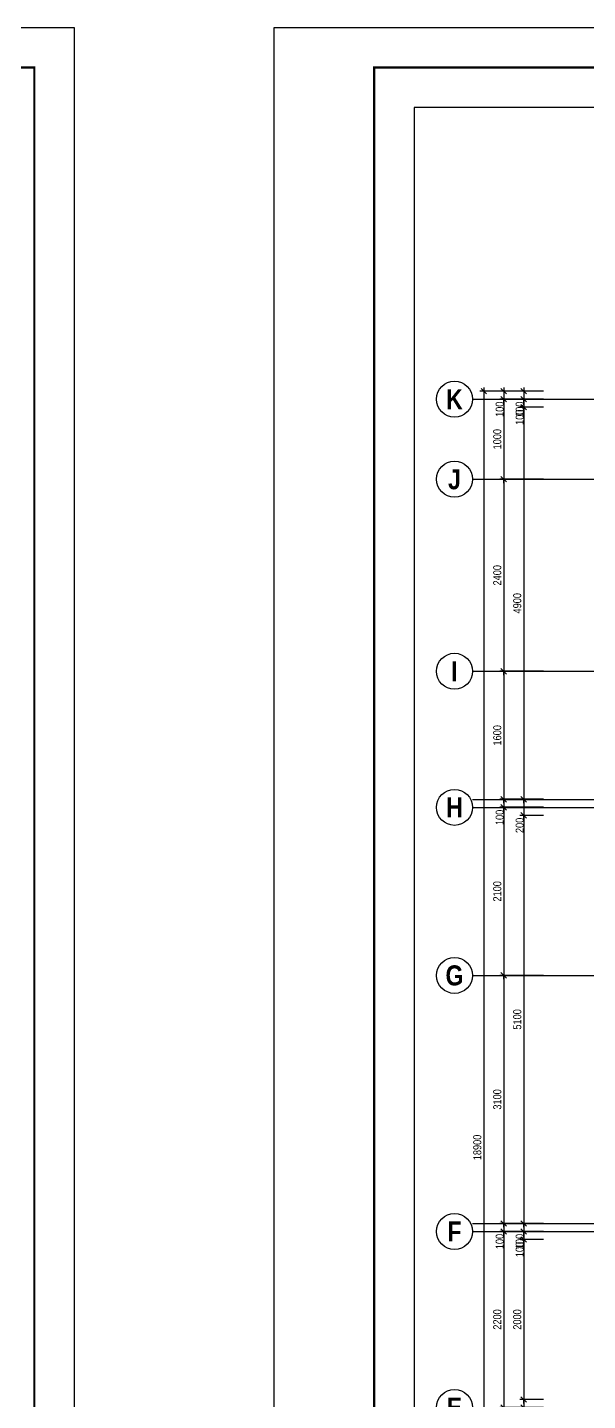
# Model space of a CAD drawing. Extents: x 0 to 206258, y -403073 to 0.
# Drawn here: x 133419 to 140424, y -28805 to -11647 of the extents above; entities that cross this region are included whole.
import ezdxf
from ezdxf.enums import TextEntityAlignment as Align
from ezdxf.lldxf.tags import DXFTag

# ---------------------------------------------------------------- set-up
doc = ezdxf.new("R2010")
doc.units = 0
doc.header["$LTSCALE"] = 1000
for name, color, linetype in [('Axis Circle(Dir 1)', 150, 'Continuous'), ('Axis Label(Dir 1)', 7, 'Continuous'), ('Axis Line(Dir 1)', 8, 'CENTER2'), ('Dimension Line', 5, 'Continuous'), ('SHEETSUMMARY-50', 1, 'Continuous'), ('SheetView', 40, 'Continuous'), ('SheetViewOut', 231, 'Continuous')]:
    doc.layers.add(name, color=color, linetype=linetype)
doc.layers.add('Ghost Axis Line', color=254, linetype='Continuous', true_color=0xbebebe)
doc.styles.add('Axis Label(Dir 1)', font='ARIALNB.TTF', dxfattribs={"height": 250})
doc.styles.add('Dimension Text', font='ARIALN.TTF', dxfattribs={"height": 100})
tags = doc.linetypes.add('CENTER2', pattern=[1.125, 0.75, -0.125, 0.125, -0.125]).pattern_tags.tags
tags[10:11] = [DXFTag(74, 4), DXFTag(75, 0), DXFTag(340, '0'), DXFTag(46, 0.0), DXFTag(50, 0.0), DXFTag(44, 0.0), DXFTag(45, 0.0)]
tags[8:9] = [DXFTag(74, 4), DXFTag(75, 0), DXFTag(340, '0'), DXFTag(46, 0.0), DXFTag(50, 0.0), DXFTag(44, 0.0), DXFTag(45, 0.0)]
tags[6:7] = [DXFTag(74, 4), DXFTag(75, 0), DXFTag(340, '0'), DXFTag(46, 0.0), DXFTag(50, 0.0), DXFTag(44, 0.0), DXFTag(45, 0.0)]
tags[4:5] = [DXFTag(74, 4), DXFTag(75, 0), DXFTag(340, '0'), DXFTag(46, 0.0), DXFTag(50, 0.0), DXFTag(44, 0.0), DXFTag(45, 0.0)]
doc.dimstyles.get("Standard").update_dxf_attribs({"dimtxt": 100, "dimasz": 30, "dimexe": 48.3, "dimexo": 103.5, "dimgap": 30, "dimtad": 1, "dimtoh": 1, "dimdec": 1, "dimdsep": 46, "dimtxsty": 'Dimension Text', "dimblk": 'PCDIM_TICK', "dimcen": 0.09, "dimclrd": 5, "dimclre": 5, "dimclrt": 5, "dimadec": 1, "dimazin": 0, "dimtp": 1, "dimtm": 1, "dimtfac": 1, "dimtdec": 4, "dimtofl": 0, "dimtmove": 0, "dimatfit": 3, "dimfxl": 1, "dimtolj": 1, "dimtzin": 0, "dimarcsym": 0})

# ---------------------------------------------------------------- blocks, each defined once
blk = doc.blocks.new('PCDIM_TICK')
at = {"layer": 'Dimension Line', "color": 0, "transparency": 33554687}
for p, q in [((1.15, 1.15), (-1.15, -1.15)), ((1.61, 0), (0, 0))]:
    blk.add_line(p, q, dxfattribs=at)
blk = doc.blocks.new('*U1267')
at = {"layer": 'Dimension Line', "color": 5, "true_color": 0x0000ff, "transparency": 16777216}
for p, q in [((139872, -16192), (139578, -16192)), ((139872, -16292), (139578, -16292)), ((139626, -16192), (139626, -16292)), ((139626, -16292), (139626, -16322))]:
    blk.add_line(p, q, dxfattribs=at)
at = {"layer": 'Dimension Line', "color": 5, "true_color": 0x0000ff, "transparency": 16777216, "xscale": 30, "yscale": 30}
for p, rotation in [((139626, -16192), 89.99999999999447), ((139626, -16292), 269.9999999999834)]:
    blk.add_blockref('PCDIM_TICK', p, dxfattribs=dict(at, rotation=rotation))
at = {"layer": 'Dimension Line', "color": 5, "true_color": 0x0000ff, "transparency": 16777216, "insert": (139626, -16322), "char_height": 100, "width": 173.93, "attachment_point": 9, "rotation": 90, "style": 'Dimension Text'}
blk.add_mtext('100', dxfattribs=at)
blk = doc.blocks.new('*U1268')
at = {"layer": 'Dimension Line', "color": 5, "true_color": 0x0000ff, "transparency": 16777216}
for p, q in [((139872, -16292), (139578, -16292)), ((139626, -16292), (139626, -16392)), ((139872, -16392), (139578, -16392)), ((139626, -16392), (139626, -16422))]:
    blk.add_line(p, q, dxfattribs=at)
at = {"layer": 'Dimension Line', "color": 5, "true_color": 0x0000ff, "transparency": 16777216, "xscale": 30, "yscale": 30}
for p, rotation in [((139626, -16292), 89.99999999999447), ((139626, -16392), 269.9999999999834)]:
    blk.add_blockref('PCDIM_TICK', p, dxfattribs=dict(at, rotation=rotation))
at = {"layer": 'Dimension Line', "color": 5, "true_color": 0x0000ff, "transparency": 16777216, "insert": (139626, -16422), "char_height": 100, "width": 173.93, "attachment_point": 9, "rotation": 90, "style": 'Dimension Text'}
blk.add_mtext('100', dxfattribs=at)
blk = doc.blocks.new('*U1269')
at = {"layer": 'Dimension Line', "color": 5, "true_color": 0x0000ff, "transparency": 16777216}
for p, q in [((139872, -16392), (139578, -16392)), ((139626, -16392), (139626, -21292)), ((139872, -21292), (139578, -21292))]:
    blk.add_line(p, q, dxfattribs=at)
at = {"layer": 'Dimension Line', "color": 5, "true_color": 0x0000ff, "transparency": 16777216, "xscale": 30, "yscale": 30}
for p, rotation in [((139626, -16392), 89.99999999999447), ((139626, -21292), 269.9999999999834)]:
    blk.add_blockref('PCDIM_TICK', p, dxfattribs=dict(at, rotation=rotation))
at = {"layer": 'Dimension Line', "color": 5, "true_color": 0x0000ff, "transparency": 16777216, "insert": (139596, -18842), "char_height": 100, "width": 249.2, "attachment_point": 8, "rotation": 90, "style": 'Dimension Text'}
blk.add_mtext('4900', dxfattribs=at)
blk = doc.blocks.new('*U1270')
at = {"layer": 'Dimension Line', "color": 5, "true_color": 0x0000ff, "transparency": 16777216}
for p, q in [((139872, -21292), (139578, -21292)), ((139626, -21292), (139626, -21492)), ((139872, -21492), (139578, -21492)), ((139626, -21492), (139626, -21522))]:
    blk.add_line(p, q, dxfattribs=at)
at = {"layer": 'Dimension Line', "color": 5, "true_color": 0x0000ff, "transparency": 16777216, "xscale": 30, "yscale": 30}
for p, rotation in [((139626, -21292), 89.99999999999447), ((139626, -21492), 269.9999999999834)]:
    blk.add_blockref('PCDIM_TICK', p, dxfattribs=dict(at, rotation=rotation))
at = {"layer": 'Dimension Line', "color": 5, "true_color": 0x0000ff, "transparency": 16777216, "insert": (139626, -21522), "char_height": 100, "width": 182.77, "attachment_point": 9, "rotation": 90, "style": 'Dimension Text'}
blk.add_mtext('200', dxfattribs=at)
blk = doc.blocks.new('*U1271')
at = {"layer": 'Dimension Line', "color": 5, "true_color": 0x0000ff, "transparency": 16777216}
for p, q in [((139872, -21492), (139578, -21492)), ((139626, -21492), (139626, -26592)), ((139872, -26592), (139578, -26592))]:
    blk.add_line(p, q, dxfattribs=at)
at = {"layer": 'Dimension Line', "color": 5, "true_color": 0x0000ff, "transparency": 16777216, "xscale": 30, "yscale": 30}
for p, rotation in [((139626, -21492), 89.99999999999447), ((139626, -26592), 269.9999999999834)]:
    blk.add_blockref('PCDIM_TICK', p, dxfattribs=dict(at, rotation=rotation))
at = {"layer": 'Dimension Line', "color": 5, "true_color": 0x0000ff, "transparency": 16777216, "insert": (139596, -24042), "char_height": 100, "width": 245.98, "attachment_point": 8, "rotation": 90, "style": 'Dimension Text'}
blk.add_mtext('5100', dxfattribs=at)
blk = doc.blocks.new('*U1272')
at = {"layer": 'Dimension Line', "color": 5, "true_color": 0x0000ff, "transparency": 16777216}
for p, q in [((139872, -26592), (139578, -26592)), ((139626, -26592), (139626, -26692)), ((139872, -26692), (139578, -26692)), ((139626, -26692), (139626, -26722))]:
    blk.add_line(p, q, dxfattribs=at)
at = {"layer": 'Dimension Line', "color": 5, "true_color": 0x0000ff, "transparency": 16777216, "xscale": 30, "yscale": 30}
for p, rotation in [((139626, -26592), 89.99999999999447), ((139626, -26692), 269.9999999999834)]:
    blk.add_blockref('PCDIM_TICK', p, dxfattribs=dict(at, rotation=rotation))
at = {"layer": 'Dimension Line', "color": 5, "true_color": 0x0000ff, "transparency": 16777216, "insert": (139626, -26722), "char_height": 100, "width": 173.93, "attachment_point": 9, "rotation": 90, "style": 'Dimension Text'}
blk.add_mtext('100', dxfattribs=at)
blk = doc.blocks.new('*U1273')
at = {"layer": 'Dimension Line', "color": 5, "true_color": 0x0000ff, "transparency": 16777216}
for p, q in [((139872, -26692), (139578, -26692)), ((139626, -26692), (139626, -26792)), ((139872, -26792), (139578, -26792)), ((139626, -26792), (139626, -26822))]:
    blk.add_line(p, q, dxfattribs=at)
at = {"layer": 'Dimension Line', "color": 5, "true_color": 0x0000ff, "transparency": 16777216, "xscale": 30, "yscale": 30}
for p, rotation in [((139626, -26692), 89.99999999999447), ((139626, -26792), 269.9999999999834)]:
    blk.add_blockref('PCDIM_TICK', p, dxfattribs=dict(at, rotation=rotation))
at = {"layer": 'Dimension Line', "color": 5, "true_color": 0x0000ff, "transparency": 16777216, "insert": (139626, -26822), "char_height": 100, "width": 173.93, "attachment_point": 9, "rotation": 90, "style": 'Dimension Text'}
blk.add_mtext('100', dxfattribs=at)
blk = doc.blocks.new('*U1274')
at = {"layer": 'Dimension Line', "color": 5, "true_color": 0x0000ff, "transparency": 16777216}
for p, q in [((139872, -26792), (139578, -26792)), ((139626, -26792), (139626, -28792)), ((139872, -28792), (139578, -28792))]:
    blk.add_line(p, q, dxfattribs=at)
at = {"layer": 'Dimension Line', "color": 5, "true_color": 0x0000ff, "transparency": 16777216, "xscale": 30, "yscale": 30}
for p, rotation in [((139626, -26792), 89.99999999999447), ((139626, -28792), 269.9999999999834)]:
    blk.add_blockref('PCDIM_TICK', p, dxfattribs=dict(at, rotation=rotation))
at = {"layer": 'Dimension Line', "color": 5, "true_color": 0x0000ff, "transparency": 16777216, "insert": (139596, -27792), "char_height": 100, "width": 247.25, "attachment_point": 8, "rotation": 90, "style": 'Dimension Text'}
blk.add_mtext('2000', dxfattribs=at)
blk = doc.blocks.new('*U1275')
at = {"layer": 'Dimension Line', "color": 5, "true_color": 0x0000ff, "transparency": 16777216}
for p, q in [((139872, -28792), (139578, -28792)), ((139626, -28792), (139626, -28892)), ((139872, -28892), (139578, -28892)), ((139626, -28892), (139626, -28922))]:
    blk.add_line(p, q, dxfattribs=at)
at = {"layer": 'Dimension Line', "color": 5, "true_color": 0x0000ff, "transparency": 16777216, "xscale": 30, "yscale": 30}
for p, rotation in [((139626, -28792), 89.99999999999447), ((139626, -28892), 269.9999999999834)]:
    blk.add_blockref('PCDIM_TICK', p, dxfattribs=dict(at, rotation=rotation))
at = {"layer": 'Dimension Line', "color": 5, "true_color": 0x0000ff, "transparency": 16777216, "insert": (139626, -28922), "char_height": 100, "width": 173.93, "attachment_point": 9, "rotation": 90, "style": 'Dimension Text'}
blk.add_mtext('100', dxfattribs=at)
blk = doc.blocks.new('*U1283')
at = {"layer": 'Dimension Line', "color": 5, "true_color": 0x0000ff, "transparency": 16777216}
for p, q in [((139872, -16192), (139328, -16192)), ((139872, -16292), (139328, -16292)), ((139376, -16192), (139376, -16292)), ((139376, -16292), (139376, -16322))]:
    blk.add_line(p, q, dxfattribs=at)
at = {"layer": 'Dimension Line', "color": 5, "true_color": 0x0000ff, "transparency": 16777216, "xscale": 30, "yscale": 30}
for p, rotation in [((139376, -16192), 89.99999999999447), ((139376, -16292), 269.9999999999834)]:
    blk.add_blockref('PCDIM_TICK', p, dxfattribs=dict(at, rotation=rotation))
at = {"layer": 'Dimension Line', "color": 5, "true_color": 0x0000ff, "transparency": 16777216, "insert": (139376, -16322), "char_height": 100, "width": 173.93, "attachment_point": 9, "rotation": 90, "style": 'Dimension Text'}
blk.add_mtext('100', dxfattribs=at)
blk = doc.blocks.new('*U1284')
at = {"layer": 'Dimension Line', "color": 5, "true_color": 0x0000ff, "transparency": 16777216}
for p, q in [((139872, -16292), (139328, -16292)), ((139376, -16292), (139376, -17292)), ((139872, -17292), (139328, -17292))]:
    blk.add_line(p, q, dxfattribs=at)
at = {"layer": 'Dimension Line', "color": 5, "true_color": 0x0000ff, "transparency": 16777216, "xscale": 30, "yscale": 30}
for p, rotation in [((139376, -16292), 89.99999999999447), ((139376, -17292), 269.9999999999834)]:
    blk.add_blockref('PCDIM_TICK', p, dxfattribs=dict(at, rotation=rotation))
at = {"layer": 'Dimension Line', "color": 5, "true_color": 0x0000ff, "transparency": 16777216, "insert": (139346, -16792), "char_height": 100, "width": 238.4, "attachment_point": 8, "rotation": 90, "style": 'Dimension Text'}
blk.add_mtext('1000', dxfattribs=at)
blk = doc.blocks.new('*U1285')
at = {"layer": 'Dimension Line', "color": 5, "true_color": 0x0000ff, "transparency": 16777216}
for p, q in [((139872, -17292), (139328, -17292)), ((139376, -17292), (139376, -19692)), ((139872, -19692), (139328, -19692))]:
    blk.add_line(p, q, dxfattribs=at)
at = {"layer": 'Dimension Line', "color": 5, "true_color": 0x0000ff, "transparency": 16777216, "xscale": 30, "yscale": 30}
for p, rotation in [((139376, -17292), 89.99999999999447), ((139376, -19692), 269.9999999999834)]:
    blk.add_blockref('PCDIM_TICK', p, dxfattribs=dict(at, rotation=rotation))
at = {"layer": 'Dimension Line', "color": 5, "true_color": 0x0000ff, "transparency": 16777216, "insert": (139346, -18492), "char_height": 100, "width": 247.25, "attachment_point": 8, "rotation": 90, "style": 'Dimension Text'}
blk.add_mtext('2400', dxfattribs=at)
blk = doc.blocks.new('*U1286')
at = {"layer": 'Dimension Line', "color": 5, "true_color": 0x0000ff, "transparency": 16777216}
for p, q in [((139872, -19692), (139328, -19692)), ((139376, -19692), (139376, -21292)), ((139872, -21292), (139328, -21292))]:
    blk.add_line(p, q, dxfattribs=at)
at = {"layer": 'Dimension Line', "color": 5, "true_color": 0x0000ff, "transparency": 16777216, "xscale": 30, "yscale": 30}
for p, rotation in [((139376, -19692), 89.99999999999447), ((139376, -21292), 269.9999999999834)]:
    blk.add_blockref('PCDIM_TICK', p, dxfattribs=dict(at, rotation=rotation))
at = {"layer": 'Dimension Line', "color": 5, "true_color": 0x0000ff, "transparency": 16777216, "insert": (139346, -20492), "char_height": 100, "width": 238.4, "attachment_point": 8, "rotation": 90, "style": 'Dimension Text'}
blk.add_mtext('1600', dxfattribs=at)
blk = doc.blocks.new('*U1287')
at = {"layer": 'Dimension Line', "color": 5, "true_color": 0x0000ff, "transparency": 16777216}
for p, q in [((139872, -21292), (139328, -21292)), ((139872, -21392), (139328, -21392)), ((139376, -21292), (139376, -21392)), ((139376, -21392), (139376, -21422))]:
    blk.add_line(p, q, dxfattribs=at)
at = {"layer": 'Dimension Line', "color": 5, "true_color": 0x0000ff, "transparency": 16777216, "xscale": 30, "yscale": 30}
for p, rotation in [((139376, -21292), 89.99999999999447), ((139376, -21392), 269.9999999999834)]:
    blk.add_blockref('PCDIM_TICK', p, dxfattribs=dict(at, rotation=rotation))
at = {"layer": 'Dimension Line', "color": 5, "true_color": 0x0000ff, "transparency": 16777216, "insert": (139376, -21422), "char_height": 100, "width": 173.93, "attachment_point": 9, "rotation": 90, "style": 'Dimension Text'}
blk.add_mtext('100', dxfattribs=at)
blk = doc.blocks.new('*U1288')
at = {"layer": 'Dimension Line', "color": 5, "true_color": 0x0000ff, "transparency": 16777216}
for p, q in [((139872, -21392), (139328, -21392)), ((139376, -21392), (139376, -23492)), ((139872, -23492), (139328, -23492))]:
    blk.add_line(p, q, dxfattribs=at)
at = {"layer": 'Dimension Line', "color": 5, "true_color": 0x0000ff, "transparency": 16777216, "xscale": 30, "yscale": 30}
for p, rotation in [((139376, -21392), 89.99999999999447), ((139376, -23492), 269.9999999999834)]:
    blk.add_blockref('PCDIM_TICK', p, dxfattribs=dict(at, rotation=rotation))
at = {"layer": 'Dimension Line', "color": 5, "true_color": 0x0000ff, "transparency": 16777216, "insert": (139346, -22442), "char_height": 100, "width": 247.25, "attachment_point": 8, "rotation": 90, "style": 'Dimension Text'}
blk.add_mtext('2100', dxfattribs=at)
blk = doc.blocks.new('*U1289')
at = {"layer": 'Dimension Line', "color": 5, "true_color": 0x0000ff, "transparency": 16777216}
for p, q in [((139872, -23492), (139328, -23492)), ((139376, -23492), (139376, -26592)), ((139872, -26592), (139328, -26592))]:
    blk.add_line(p, q, dxfattribs=at)
at = {"layer": 'Dimension Line', "color": 5, "true_color": 0x0000ff, "transparency": 16777216, "xscale": 30, "yscale": 30}
for p, rotation in [((139376, -23492), 89.99999999999447), ((139376, -26592), 269.9999999999834)]:
    blk.add_blockref('PCDIM_TICK', p, dxfattribs=dict(at, rotation=rotation))
at = {"layer": 'Dimension Line', "color": 5, "true_color": 0x0000ff, "transparency": 16777216, "insert": (139346, -25042), "char_height": 100, "width": 245.98, "attachment_point": 8, "rotation": 90, "style": 'Dimension Text'}
blk.add_mtext('3100', dxfattribs=at)
blk = doc.blocks.new('*U1290')
at = {"layer": 'Dimension Line', "color": 5, "true_color": 0x0000ff, "transparency": 16777216}
for p, q in [((139872, -26592), (139328, -26592)), ((139376, -26592), (139376, -26692)), ((139872, -26692), (139328, -26692)), ((139376, -26692), (139376, -26722))]:
    blk.add_line(p, q, dxfattribs=at)
at = {"layer": 'Dimension Line', "color": 5, "true_color": 0x0000ff, "transparency": 16777216, "xscale": 30, "yscale": 30}
for p, rotation in [((139376, -26592), 89.99999999999447), ((139376, -26692), 269.9999999999834)]:
    blk.add_blockref('PCDIM_TICK', p, dxfattribs=dict(at, rotation=rotation))
at = {"layer": 'Dimension Line', "color": 5, "true_color": 0x0000ff, "transparency": 16777216, "insert": (139376, -26722), "char_height": 100, "width": 173.93, "attachment_point": 9, "rotation": 90, "style": 'Dimension Text'}
blk.add_mtext('100', dxfattribs=at)
blk = doc.blocks.new('*U1291')
at = {"layer": 'Dimension Line', "color": 5, "true_color": 0x0000ff, "transparency": 16777216}
for p, q in [((139872, -26692), (139328, -26692)), ((139376, -26692), (139376, -28892)), ((139872, -28892), (139328, -28892))]:
    blk.add_line(p, q, dxfattribs=at)
at = {"layer": 'Dimension Line', "color": 5, "true_color": 0x0000ff, "transparency": 16777216, "xscale": 30, "yscale": 30}
for p, rotation in [((139376, -26692), 89.99999999999447), ((139376, -28892), 269.9999999999834)]:
    blk.add_blockref('PCDIM_TICK', p, dxfattribs=dict(at, rotation=rotation))
at = {"layer": 'Dimension Line', "color": 5, "true_color": 0x0000ff, "transparency": 16777216, "insert": (139346, -27792), "char_height": 100, "width": 247.25, "attachment_point": 8, "rotation": 90, "style": 'Dimension Text'}
blk.add_mtext('2200', dxfattribs=at)
blk = doc.blocks.new('*U1298')
at = {"layer": 'Dimension Line', "color": 5, "true_color": 0x0000ff, "transparency": 16777216}
for p, q in [((139872, -16192), (139078, -16192)), ((139126, -16192), (139126, -35092)), ((139872, -35092), (139078, -35092))]:
    blk.add_line(p, q, dxfattribs=at)
at = {"layer": 'Dimension Line', "color": 5, "true_color": 0x0000ff, "transparency": 16777216, "xscale": 30, "yscale": 30}
for p, rotation in [((139126, -16192), 89.99999999999447), ((139126, -35092), 269.9999999999834)]:
    blk.add_blockref('PCDIM_TICK', p, dxfattribs=dict(at, rotation=rotation))
at = {"layer": 'Dimension Line', "color": 5, "true_color": 0x0000ff, "transparency": 16777216, "insert": (139096, -25642), "char_height": 100, "width": 302.88, "attachment_point": 8, "rotation": 90, "style": 'Dimension Text'}
blk.add_mtext('18900', dxfattribs=at)

msp = doc.modelspace()

# ---------------------------------------------------------------- linework, layer by layer
at = {"layer": 'Axis Circle(Dir 1)', "transparency": 33554687}
for centre in [(138759.29, -16292.207), (138759.29, -17292.207), (138759.29, -19692.207), (138759.29, -21392.207), (138759.29, -23492.207), (138759.29, -26692.207), (138759.29, -28892.207)]:
    msp.add_circle(centre, 225, dxfattribs=at)
at = {"layer": 'Axis Line(Dir 1)', "transparency": 33554687}
for points in [[(138984.29, -16292.207), (156784.29, -16292.207)], [(138984.29, -17292.207), (156784.29, -17292.207)], [(138984.29, -19692.207), (156784.29, -19692.207)], [(138984.29, -21392.207), (156784.29, -21392.207)], [(138984.29, -23492.207), (156784.29, -23492.207)], [(138984.29, -26692.207), (156784.29, -26692.207)]]:
    msp.add_lwpolyline(points, dxfattribs=at)
at = {"layer": 'Ghost Axis Line', "transparency": 33554687}
for points in [[(138984.29, -21292.207), (156784.29, -21292.207)], [(138984.29, -26592.207), (156784.29, -26592.207)]]:
    msp.add_lwpolyline(points, dxfattribs=at)
at = {"layer": 'SHEETSUMMARY-50', "transparency": 33554687, "const_width": 28}
for points in [[(75804.79, -12146.707), (75804.79, -53196.707), (133504.79, -53196.707), (133504.79, -12146.707), (75804.79, -12146.707), (75804.79, -12146.707)], [(137754.79, -12146.707), (137754.79, -53196.707), (195454.79, -53196.707), (195454.79, -12146.707), (137754.79, -12146.707), (137754.79, -12146.707)]]:
    msp.add_lwpolyline(points, close=True, dxfattribs=at)
at = {"layer": 'SheetView', "transparency": 33554687}
msp.add_lwpolyline([(138254.79, -12646.707), (138254.79, -52696.707), (187205.305, -52696.707), (187205.305, -12646.707)], close=True, dxfattribs=at)
at = {"layer": 'SheetViewOut', "transparency": 33554687}
for points in [[(74554.79, -53696.707), (74554.79, -11646.707), (134004.79, -11646.707), (134004.79, -53696.707)], [(136504.79, -53696.707), (136504.79, -11646.707), (195954.79, -11646.707), (195954.79, -53696.707)]]:
    msp.add_lwpolyline(points, close=True, dxfattribs=at)

# ---------------------------------------------------------------- texts
at = {"layer": 'Axis Label(Dir 1)', "transparency": 33554687, "style": 'Axis Label(Dir 1)'}
for s, p in [('K', (138759.29, -16292.207)), ('J', (138759.29, -17292.207)), ('I', (138759.29, -19692.207)), ('H', (138759.29, -21392.207)), ('G', (138759.29, -23492.207)), ('F', (138759.29, -26692.207)), ('E', (138759.29, -28892.207))]:
    msp.add_text(s, height=250, dxfattribs=at).set_placement(p, align=Align.MIDDLE_CENTER)

# ---------------------------------------------------------------- dimensions: what is measured, and where the dimension line sits
at = {"layer": 'Dimension Line', "transparency": 33554687}
for base, p1, p2, picture, middle in [((139125.856, -25642.207), (139975.856, -16192.207), (139975.856, -35092.207), '*U1298', (139125.856, -25642.207)), ((139375.856, -16792.207), (139975.856, -16292.207), (139975.856, -17292.207), '*U1284', (139375.856, -16792.207)), ((139375.856, -16242.207), (139975.856, -16192.207), (139975.856, -16292.207), '*U1283', (139375.856, -16242.207)), ((139625.856, -16242.207), (139975.856, -16192.207), (139975.856, -16292.207), '*U1267', (139625.856, -16242.207)), ((139625.856, -16342.207), (139975.856, -16292.207), (139975.856, -16392.207), '*U1268', (139625.856, -16342.207)), ((139625.856, -18842.207), (139975.856, -16392.207), (139975.856, -21292.207), '*U1269', (139625.856, -18842.207)), ((139375.856, -18492.207), (139975.856, -17292.207), (139975.856, -19692.207), '*U1285', (139375.856, -18492.207)), ((139375.856, -20492.207), (139975.856, -19692.207), (139975.856, -21292.207), '*U1286', (139375.856, -20492.207)), ((139375.856, -21342.207), (139975.856, -21292.207), (139975.856, -21392.207), '*U1287', (139375.856, -21342.207)), ((139625.856, -21392.207), (139975.856, -21292.207), (139975.856, -21492.207), '*U1270', (139625.856, -21392.207)), ((139375.856, -22442.207), (139975.856, -21392.207), (139975.856, -23492.207), '*U1288', (139375.856, -22442.207)), ((139625.856, -24042.207), (139975.856, -21492.207), (139975.856, -26592.207), '*U1271', (139625.856, -24042.207)), ((139375.856, -25042.207), (139975.856, -23492.207), (139975.856, -26592.207), '*U1289', (139375.856, -25042.207)), ((139375.856, -26642.207), (139975.856, -26592.207), (139975.856, -26692.207), '*U1290', (139375.856, -26642.207)), ((139625.856, -26642.207), (139975.856, -26592.207), (139975.856, -26692.207), '*U1272', (139625.856, -26642.207)), ((139375.856, -27792.207), (139975.856, -26692.207), (139975.856, -28892.207), '*U1291', (139375.856, -27792.207)), ((139625.856, -27792.207), (139975.856, -26792.207), (139975.856, -28792.207), '*U1274', (139625.856, -27792.207)), ((139625.856, -26742.207), (139975.856, -26692.207), (139975.856, -26792.207), '*U1273', (139625.856, -26742.207)), ((139625.856, -28842.207), (139975.856, -28792.207), (139975.856, -28892.207), '*U1275', (139625.856, -28842.207))]:
    dim = msp.add_linear_dim(base=base, p1=p1, p2=p2, angle=270, dimstyle='Standard', override={"dimscale": 1, "dimtxt": 100, "dimasz": 30, "dimexe": 48.3, "dimexo": 103.5, "dimgap": 30, "dimtad": 1, "dimtih": 0, "dimdec": 1, "dimlfac": 1, "dimzin": 8, "dimlunit": 2, "dimpost": '', "dimtxsty": 'Dimension Text', "dimblk": 'PCDIM_TICK', "dimse1": 0, "dimse2": 0, "dimsd2": 0, "dimclrd": 5, "dimclre": 5, "dimclrt": 5, "dimaunit": 0, "dimadec": 1, "dimazin": 0, "dimtol": 0, "dimtp": 1, "dimtm": 1, "dimtmove": 0}, dxfattribs=at)
    dim.commit()
    dim.dimension.update_dxf_attribs({"geometry": picture, "text_midpoint": middle})

doc.saveas('drawing.dxf')
